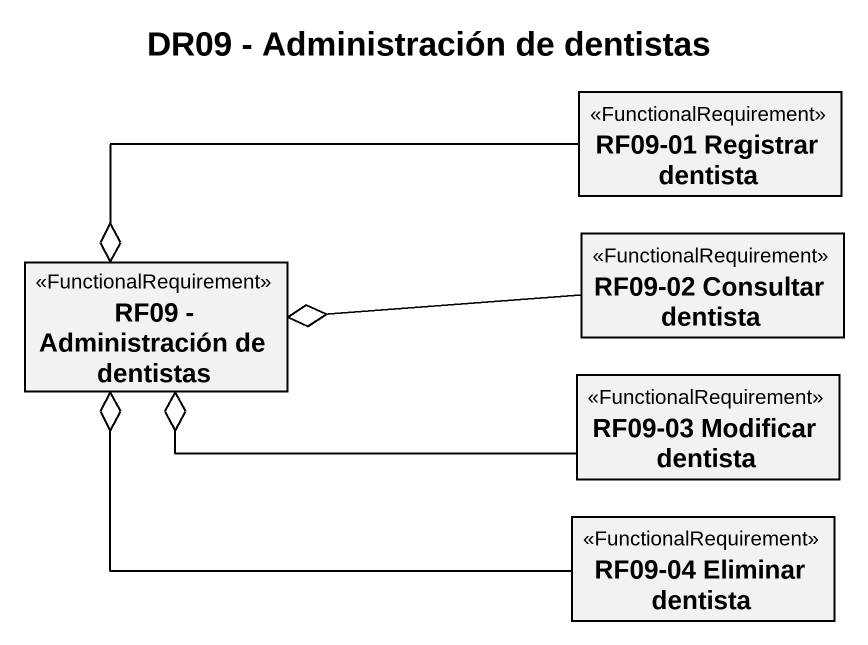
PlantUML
@startuml
title DR09 - Administración de dentistas
hide circle
hide empty members
class "RF09-01 Registrar dentista" as RF09_01_Registrar_dentista <<FunctionalRequirement>>
class "RF09 - Administración de dentistas" as RF09_Administración_de <<FunctionalRequirement>>
class "RF09-02 Consultar dentista" as RF09_02_Consultar_dentista <<FunctionalRequirement>>
class "RF09-03 Modificar dentista" as RF09_03_Modificar_dentista <<FunctionalRequirement>>
class "RF09-04 Eliminar dentista" as RF09_04_Eliminar_dentista <<FunctionalRequirement>>
RF09_01_Registrar_dentista -left-o RF09_Administración_de
RF09_02_Consultar_dentista -left-o RF09_Administración_de
RF09_03_Modificar_dentista -left-o RF09_Administración_de
RF09_04_Eliminar_dentista -left-o RF09_Administración_de
@enduml
